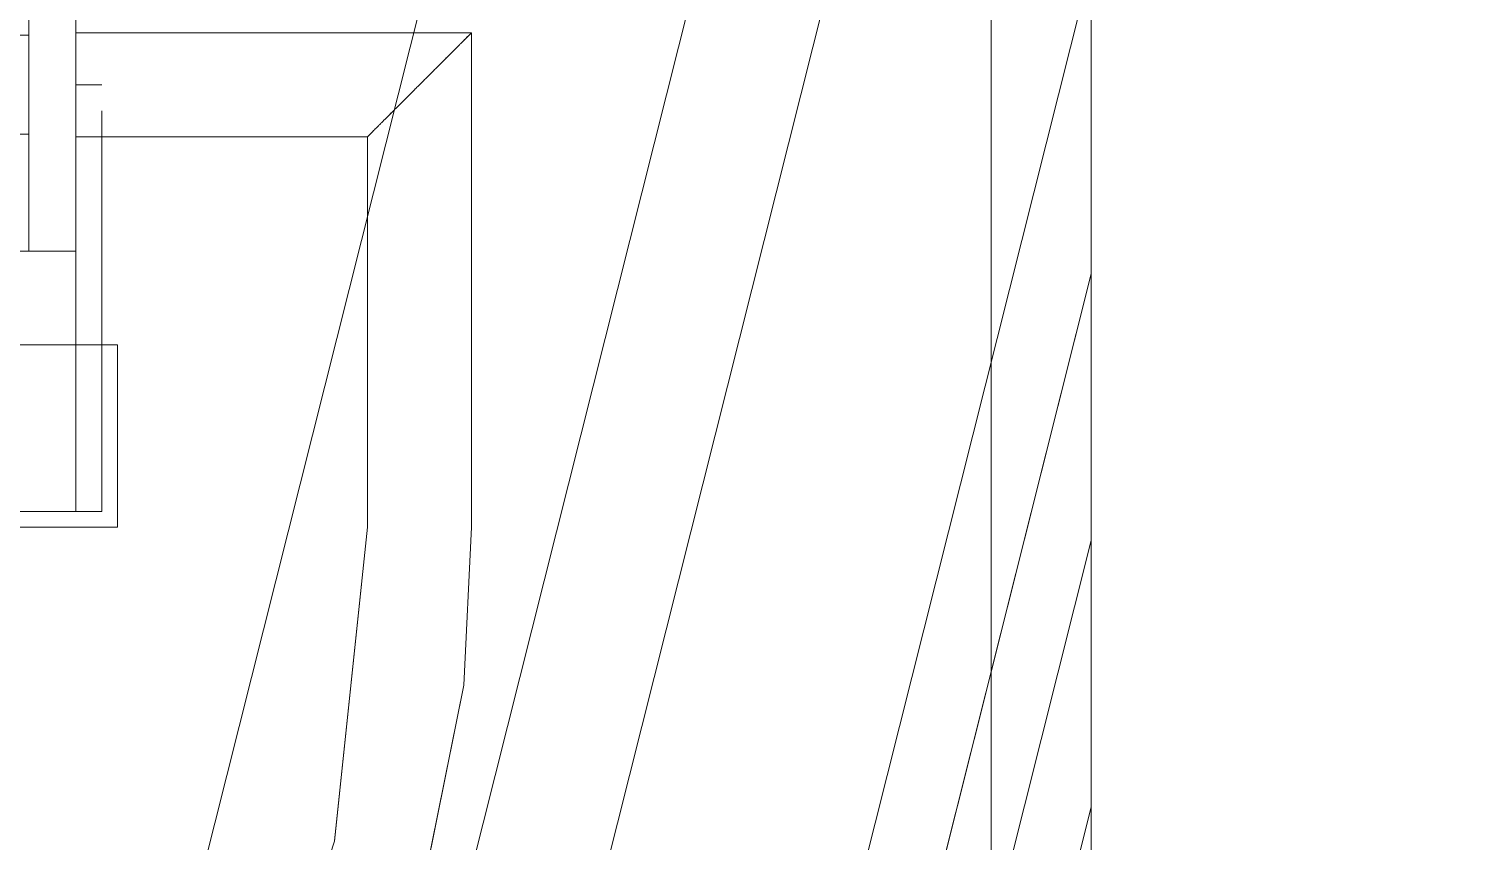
# Model space of a CAD drawing. Header units: millimetres. Extents: x -57519 to 497916, y -349472 to 446842.
# Drawn here: x 336598.7 to 336877, y 28564.1 to 28720.2 of the extents above; entities that cross this region are included whole.
import ezdxf

# ---------------------------------------------------------------- set-up
doc = ezdxf.new("R2010")
doc.units = ezdxf.units.MM
for name, color, linetype, lineweight in [('A-DETL-GENF', 92, 'Continuous', 5), ('A-FLOR', 192, 'Continuous', 5), ('A-GLAZ-CURT', 52, 'Continuous', 20), ('A-GLAZ-CWMG', 51, 'Continuous', 20), ('A-WALL', 113, 'Continuous', 20), ('Q-CASE', 31, 'Continuous', 5)]:
    doc.layers.add(name, color=color, linetype=linetype, lineweight=lineweight)

# ---------------------------------------------------------------- blocks, each defined once
blk = doc.blocks.new('System Panel - _DLN__12_12mm laminated clear glass-11282539-SITE COVERAGE')
at = {"layer": 'A-GLAZ-CURT', "lineweight": 5}
for p, q in [((139.21, 12.5), (418.07, 12.5)), ((418.07, 12.5), (139.21, 12.5)), ((418.07, 12.5), (418.07, -12.5)), ((418.07, 12.5), (418.07, 0)), ((418.07, 0), (418.07, -12.5)), ((39.81, -12.5), (418.07, -12.5)), ((418.07, -12.5), (39.81, -12.5))]:
    blk.add_line(p, q, dxfattribs=at)
blk = doc.blocks.new('Rectangular Mullion - DLN_75 x 150mm _WD_-STUR_ OPENING-6629325-SITE COVERAGE')
at = {"layer": 'A-GLAZ-CWMG', "lineweight": 5}
for p, q in [((87874.22, 28273.1), (88021.2, 28857.49)), ((88021.2, 28857.49), (87874.22, 28273.1))]:
    blk.add_line(p, q, dxfattribs=at)
blk = doc.blocks.new('Rectangular Mullion - DLN_FRAME-11282513-SITE COVERAGE')
at = {"layer": 'A-GLAZ-CWMG', "lineweight": 5}
for p, q in [((87862.17, 28327.68), (87995.42, 28857.49)), ((87932.97, 28309.88), (88039.29, 28732.62)), ((87932.97, 28309.88), (88039.29, 28732.62)), ((87932.97, 28309.88), (88039.29, 28732.62)), ((87932.97, 28309.88), (88039.29, 28732.62)), ((87959.15, 28303.29), (88039.29, 28621.93)), ((87959.15, 28303.29), (88039.29, 28621.93)), ((87959.15, 28303.29), (88039.29, 28621.93)), ((87959.15, 28303.29), (88039.29, 28621.93))]:
    blk.add_line(p, q, dxfattribs=at)
blk = doc.blocks.new('DLN_Cat Ladder - 750x750x4500 _WDD_-9656512-SITE COVERAGE')
at = {"layer": 'Q-CASE'}
for p, q in [((269.7, -711.94), (269.7, -699)), ((278.7, -699), (278.7, -711.94)), ((269.7, -707.5), (-180.3, -707.5)), ((269.7, -707.82), (269.7, -707.5)), ((269.7, -707.5), (269.7, -707.82)), ((269.7, -707.82), (269.7, -707.5)), ((269.7, -707.5), (269.7, -707.82)), ((269.7, -707.82), (269.7, -707.5)), ((269.7, -707.5), (269.7, -707.82)), ((269.7, -708.77), (269.7, -707.5)), ((269.7, -707.5), (269.7, -714.54)), ((269.7, -708.77), (269.7, -707.5)), ((269.7, -707.5), (269.7, -707.82)), ((269.7, -723.72), (269.7, -707.5)), ((269.7, -707.5), (269.7, -708.77)), ((269.7, -707.82), (269.7, -707.5)), ((269.7, -707.5), (269.7, -707.82)), ((269.7, -707.82), (269.7, -707.5)), ((269.7, -707.5), (269.7, -707.82)), ((269.7, -707.82), (269.7, -707.5)), ((269.7, -707.5), (269.7, -707.82)), ((269.7, -707.82), (269.7, -707.5)), ((269.7, -707.5), (269.7, -707.82)), ((269.7, -710.28), (269.7, -707.5)), ((269.7, -707.5), (269.7, -707.82)), ((269.7, -708.77), (269.7, -707.82)), ((269.7, -707.82), (269.7, -710.28)), ((269.7, -708.77), (269.7, -707.82)), ((269.7, -707.82), (269.7, -710.28)), ((269.7, -708.77), (269.7, -707.82)), ((269.7, -707.82), (269.7, -710.28)), ((269.7, -707.82), (269.7, -710.28)), ((269.7, -708.77), (269.7, -707.82)), ((269.7, -707.82), (269.7, -714.54)), ((269.7, -708.77), (269.7, -707.82)), ((269.7, -707.82), (269.7, -708.77)), ((269.7, -708.77), (269.7, -707.82)), ((269.7, -707.82), (269.7, -708.77)), ((269.7, -710.28), (269.7, -707.82)), ((269.7, -707.82), (269.7, -721.75)), ((269.7, -707.82), (269.7, -708.77)), ((269.7, -710.28), (269.7, -708.77)), ((269.7, -710.28), (269.7, -708.77)), ((269.7, -710.28), (269.7, -708.77)), ((269.7, -726.5), (269.7, -708.77)), ((269.7, -726.5), (269.7, -708.77)), ((269.7, -708.77), (269.7, -710.28)), ((269.7, -710.28), (269.7, -708.77)), ((269.7, -710.28), (269.7, -708.77)), ((269.7, -708.77), (269.7, -710.28)), ((269.7, -710.28), (269.7, -708.77)), ((269.7, -708.77), (269.7, -710.28)), ((269.7, -708.77), (269.7, -712.25)), ((354.7, -707), (278.7, -707)), ((278.7, -708.34), (278.7, -707)), ((278.7, -707), (278.7, -707.34)), ((354.7, -707), (278.7, -707)), ((278.7, -709.93), (278.7, -707)), ((278.7, -707), (278.7, -707.34)), ((354.7, -707), (278.7, -707)), ((278.7, -709.93), (278.7, -707)), ((278.7, -707), (278.7, -707.34)), ((354.7, -707), (278.7, -707)), ((278.7, -709.93), (278.7, -707)), ((278.7, -707), (278.7, -709.93)), ((354.7, -707), (278.7, -707)), ((278.7, -709.93), (278.7, -707)), ((278.7, -707), (278.7, -709.93)), ((354.7, -707), (278.7, -707)), ((278.7, -709.93), (278.7, -707)), ((278.7, -707), (278.7, -709.93)), ((354.7, -707), (278.7, -707)), ((278.7, -709.93), (278.7, -707)), ((278.7, -707), (278.7, -709.93)), ((354.7, -707), (278.7, -707)), ((278.7, -709.93), (278.7, -707)), ((278.7, -707), (278.7, -709.93)), ((354.7, -707), (278.7, -707)), ((278.7, -709.93), (278.7, -707)), ((278.7, -707), (278.7, -709.93)), ((354.7, -707), (278.7, -707)), ((278.7, -727), (278.7, -707)), ((278.7, -707), (278.7, -709.93)), ((278.7, -707.34), (278.7, -708.34)), ((278.7, -707.34), (278.7, -709.93)), ((278.7, -707.34), (278.7, -709.93)), ((278.7, -709.93), (278.7, -708.34)), ((278.7, -708.34), (278.7, -709.93)), ((354.7, -802), (354.7, -707)), ((354.7, -802), (354.7, -707)), ((354.7, -802), (354.7, -707)), ((354.7, -802), (354.7, -707)), ((354.7, -802), (354.7, -707)), ((354.7, -802), (354.7, -707)), ((354.7, -802), (354.7, -707)), ((354.7, -802), (354.7, -707)), ((354.7, -802), (354.7, -707)), ((354.7, -802), (354.7, -707)), ((269.7, -721.75), (269.7, -710.28)), ((269.7, -710.28), (269.7, -725.23)), ((269.7, -714.54), (269.7, -710.28)), ((269.7, -710.28), (269.7, -723.72)), ((269.7, -714.54), (269.7, -710.28)), ((269.7, -710.28), (269.7, -717)), ((269.7, -710.28), (269.7, -712.25)), ((269.7, -710.28), (269.7, -719.46)), ((269.7, -712.25), (269.7, -710.28)), ((269.7, -712.25), (269.7, -710.28)), ((269.7, -710.28), (269.7, -712.25)), ((269.7, -712.25), (269.7, -710.28)), ((269.7, -710.28), (269.7, -712.25)), ((269.7, -714.54), (269.7, -710.28)), ((269.7, -712.25), (269.7, -710.28)), ((269.7, -724), (269.7, -711.94)), ((269.7, -712.25), (269.7, -714.54)), ((269.7, -714.54), (269.7, -712.25)), ((269.7, -719.46), (269.7, -712.25)), ((269.7, -712.25), (269.7, -714.54)), ((269.7, -714.54), (269.7, -712.25)), ((269.7, -712.25), (269.7, -719.46)), ((269.7, -714.54), (269.7, -712.25)), ((269.7, -712.25), (269.7, -717)), ((278.7, -712), (278.7, -709.93)), ((278.7, -709.93), (278.7, -722)), ((278.7, -714.41), (278.7, -709.93)), ((278.7, -709.93), (278.7, -722)), ((278.7, -712), (278.7, -709.93)), ((278.7, -709.93), (278.7, -719.59)), ((278.7, -712), (278.7, -709.93)), ((278.7, -709.93), (278.7, -719.59)), ((278.7, -712), (278.7, -709.93)), ((278.7, -709.93), (278.7, -712)), ((278.7, -722), (278.7, -709.93)), ((278.7, -709.93), (278.7, -719.59)), ((278.7, -722), (278.7, -709.93)), ((278.7, -709.93), (278.7, -712)), ((278.7, -722), (278.7, -709.93)), ((278.7, -709.93), (278.7, -714.41)), ((278.7, -712), (278.7, -709.93)), ((278.7, -709.93), (278.7, -714.41)), ((278.7, -709.93), (278.7, -712)), ((278.7, -711.94), (278.7, -724)), ((278.7, -717), (278.7, -712)), ((278.7, -714.41), (278.7, -712)), ((278.7, -719.59), (278.7, -712)), ((278.7, -717), (278.7, -712)), ((278.7, -712), (278.7, -714.41)), ((278.7, -712), (278.7, -717)), ((278.7, -714.41), (278.7, -712)), ((278.7, -712), (278.7, -717)), ((269.7, -717), (269.7, -714.54)), ((269.7, -717), (269.7, -714.54)), ((269.7, -714.54), (269.7, -719.46)), ((269.7, -714.54), (269.7, -717)), ((269.7, -717), (269.7, -714.54)), ((269.7, -714.54), (269.7, -717)), ((269.7, -714.54), (269.7, -717)), ((269.7, -717), (269.7, -714.54)), ((269.7, -717), (269.7, -714.54)), ((269.7, -717), (269.7, -714.54)), ((278.7, -722), (278.7, -714.41)), ((278.7, -719.59), (278.7, -714.41)), ((278.7, -714.41), (278.7, -717)), ((278.7, -714.41), (278.7, -717)), ((278.7, -717), (278.7, -714.41)), ((278.7, -714.41), (278.7, -719.59)), ((269.7, -719.46), (269.7, -717)), ((269.7, -719.46), (269.7, -717)), ((269.7, -717), (269.7, -721.75)), ((269.7, -717), (269.7, -719.46)), ((269.7, -719.46), (269.7, -717)), ((269.7, -717), (269.7, -719.46)), ((269.7, -717), (269.7, -719.46)), ((269.7, -719.46), (269.7, -717)), ((269.7, -726.18), (269.7, -717)), ((269.7, -719.46), (269.7, -717)), ((269.7, -717), (269.7, -719.46)), ((283.7, -717), (278.7, -717)), ((278.7, -717), (283.7, -717)), ((283.7, -717), (278.7, -717)), ((278.7, -717), (283.7, -717)), ((278.7, -722), (278.7, -717)), ((278.7, -722), (278.7, -717)), ((278.7, -717), (278.7, -719.59)), ((278.7, -717), (278.7, -719.59)), ((278.7, -717), (278.7, -722)), ((278.7, -719.59), (278.7, -717)), ((278.7, -717), (278.7, -719.59)), ((269.7, -721.75), (269.7, -719.46)), ((269.7, -721.75), (269.7, -719.46)), ((269.7, -719.46), (269.7, -721.75)), ((269.7, -719.46), (269.7, -721.75)), ((269.7, -719.46), (269.7, -721.75)), ((269.7, -721.75), (269.7, -719.46)), ((269.7, -719.46), (269.7, -721.75)), ((269.7, -725.23), (269.7, -719.46)), ((269.7, -719.46), (269.7, -721.75)), ((269.7, -721.75), (269.7, -719.46)), ((269.7, -719.46), (269.7, -721.75)), ((269.7, -721.75), (269.7, -719.46)), ((269.7, -719.46), (269.7, -721.75)), ((278.7, -722), (278.7, -719.59)), ((278.7, -719.59), (278.7, -722)), ((278.7, -722), (278.7, -719.59)), ((278.7, -719.59), (278.7, -722)), ((278.7, -719.59), (278.7, -722)), ((278.7, -719.59), (278.7, -722)), ((278.7, -719.59), (278.7, -722)), ((278.7, -722), (278.7, -719.59)), ((278.7, -719.59), (278.7, -722)), ((278.7, -719.59), (278.7, -722)), ((269.7, -726.18), (269.7, -721.75)), ((269.7, -723.72), (269.7, -721.75)), ((269.7, -723.72), (269.7, -721.75)), ((269.7, -721.75), (269.7, -723.72)), ((269.7, -721.75), (269.7, -723.72)), ((269.7, -721.75), (269.7, -723.72)), ((269.7, -721.75), (269.7, -726.5)), ((269.7, -723.72), (269.7, -721.75)), ((269.7, -721.75), (269.7, -725.23)), ((269.7, -721.75), (269.7, -723.72)), ((269.7, -723.72), (269.7, -721.75)), ((269.7, -721.75), (269.7, -723.72)), ((269.7, -721.75), (269.7, -726.5)), ((269.7, -723.72), (269.7, -721.75)), ((269.7, -721.75), (269.7, -723.72)), ((278.7, -767), (278.7, -722)), ((278.7, -767), (278.7, -722)), ((278.7, -767), (278.7, -722)), ((278.7, -767), (278.7, -722)), ((278.7, -727), (278.7, -722)), ((278.7, -722), (278.7, -724.07)), ((278.7, -726.66), (278.7, -722)), ((278.7, -722), (278.7, -726.66)), ((278.7, -726.66), (278.7, -722)), ((278.7, -722), (278.7, -727)), ((278.7, -727), (278.7, -722)), ((278.7, -722), (278.7, -727)), ((278.7, -727), (278.7, -722)), ((278.7, -722), (278.7, -727)), ((278.7, -727), (278.7, -722)), ((278.7, -722), (278.7, -727)), ((278.7, -727), (278.7, -722)), ((278.7, -722), (278.7, -727)), ((278.7, -727), (278.7, -722)), ((278.7, -722), (278.7, -727)), ((278.7, -727), (278.7, -722)), ((278.7, -722), (278.7, -727)), ((278.7, -722), (278.7, -727)), ((283.7, -767), (283.7, -722)), ((283.7, -722), (283.7, -767)), ((283.7, -767), (283.7, -722)), ((283.7, -722), (283.7, -767)), ((269.7, -726.5), (269.7, -723.72)), ((269.7, -723.72), (269.7, -726.18)), ((269.7, -725.23), (269.7, -723.72)), ((269.7, -723.72), (269.7, -725.23)), ((269.7, -723.72), (269.7, -725.23)), ((269.7, -723.72), (269.7, -725.23)), ((269.7, -726.18), (269.7, -723.72)), ((269.7, -725.23), (269.7, -723.72)), ((269.7, -723.72), (269.7, -725.23)), ((269.7, -726.18), (269.7, -723.72)), ((269.7, -723.72), (269.7, -725.23)), ((269.7, -726.18), (269.7, -723.72)), ((269.7, -723.72), (269.7, -725.23)), ((269.7, -742.29), (269.7, -724)), ((269.7, -725.23), (269.7, -726.5)), ((269.7, -726.18), (269.7, -725.23)), ((269.7, -725.23), (269.7, -726.5)), ((269.7, -725.23), (269.7, -726.18)), ((269.7, -725.23), (269.7, -726.18)), ((269.7, -726.18), (269.7, -725.23)), ((269.7, -725.23), (269.7, -726.18)), ((269.7, -726.18), (269.7, -725.23)), ((269.7, -725.23), (269.7, -726.18)), ((269.7, -725.23), (269.7, -726.18)), ((269.7, -725.23), (269.7, -726.18)), ((269.7, -749), (269.7, -725.23)), ((269.7, -725.23), (269.7, -749)), ((269.7, -749), (269.7, -725.23)), ((269.7, -725.33), (269.7, -742.29)), ((269.7, -742.29), (269.7, -725.33)), ((269.7, -726.5), (269.7, -726.18)), ((269.7, -726.18), (269.7, -726.5)), ((269.7, -726.5), (269.7, -726.18)), ((269.7, -726.18), (269.7, -726.5)), ((269.7, -726.18), (269.7, -726.5)), ((269.7, -726.5), (269.7, -726.18)), ((269.7, -726.5), (269.7, -726.18)), ((269.7, -726.18), (269.7, -726.5)), ((269.7, -726.5), (269.7, -726.18)), ((269.7, -726.18), (269.7, -726.5)), ((269.7, -726.5), (269.7, -726.18)), ((269.7, -726.18), (269.7, -726.5)), ((269.7, -726.5), (269.7, -726.18)), ((269.7, -726.5), (269.7, -726.18)), ((269.7, -726.18), (269.7, -726.5)), ((278.7, -724), (278.7, -734.36)), ((278.7, -742.29), (278.7, -724)), ((278.7, -724.07), (278.7, -725.66)), ((278.7, -725.66), (278.7, -726.66)), ((-180.3, -726.5), (269.7, -726.5)), ((278.7, -726.66), (278.7, -727)), ((278.7, -727), (278.7, -726.66)), ((278.7, -726.66), (278.7, -727)), ((278.7, -727), (278.7, -726.66)), ((278.7, -727), (334.7, -727)), ((278.7, -727), (334.7, -727)), ((278.7, -727), (334.7, -727)), ((278.7, -727), (334.7, -727)), ((278.7, -727), (334.7, -727)), ((278.7, -727), (334.7, -727)), ((278.7, -727), (334.7, -727)), ((278.7, -727), (334.7, -727)), ((278.7, -727), (334.7, -727)), ((278.7, -727), (334.7, -727)), ((334.7, -727), (334.7, -802)), ((334.7, -727), (334.7, -802)), ((334.7, -727), (334.7, -802)), ((334.7, -727), (334.7, -802)), ((334.7, -727), (334.7, -802)), ((334.7, -727), (334.7, -802)), ((334.7, -727), (334.7, -802)), ((334.7, -727), (334.7, -802)), ((334.7, -727), (334.7, -802)), ((334.7, -727), (334.7, -802)), ((278.7, -734.36), (278.7, -742.29)), ((269.7, -742.3), (269.7, -747.3)), ((269.7, -747.3), (269.7, -742.3)), ((269.7, -747.3), (269.7, -742.3)), ((278.7, -742.3), (278.7, -747.3)), ((278.7, -749), (278.7, -742.3)), ((269.7, -747.3), (269.7, -749)), ((269.7, -749), (269.7, -747.3)), ((269.7, -749), (269.7, -747.3)), ((278.7, -747.3), (278.7, -749)), ((260.7, -749), (269.7, -749)), ((269.7, -749), (260.7, -749)), ((260.7, -749), (269.7, -749)), ((269.7, -749), (278.7, -749)), ((286.7, -767), (-197.3, -767)), ((-194.3, -767), (283.7, -767)), ((-188.77, -767), (278.7, -767)), ((278.7, -767), (-188.77, -767)), ((278.7, -799), (278.7, -767)), ((278.7, -799), (278.7, -767)), ((278.7, -799), (278.7, -767)), ((278.7, -799), (278.7, -767)), ((283.7, -799), (283.7, -767)), ((283.7, -767), (283.7, -799)), ((283.7, -799), (283.7, -767)), ((283.7, -767), (283.7, -799)), ((283.7, -799), (283.7, -767)), ((283.7, -767), (283.7, -799)), ((286.7, -767), (286.7, -802)), ((286.7, -802), (286.7, -767)), ((283.7, -799), (-194.3, -799)), ((251.7, -799), (278.7, -799)), ((283.7, -799), (278.7, -799)), ((278.7, -799), (283.7, -799)), ((283.7, -799), (278.7, -799)), ((278.7, -799), (283.7, -799)), ((-197.3, -802), (286.7, -802)), ((286.7, -802), (251.7, -802)), ((334.7, -802), (328.35, -862.29)), ((334.7, -802), (328.35, -862.29)), ((334.7, -802), (328.35, -862.29)), ((334.7, -802), (328.35, -862.29)), ((334.7, -802), (328.35, -862.29)), ((334.7, -802), (328.35, -862.29)), ((334.7, -802), (328.35, -862.29)), ((334.7, -802), (328.35, -862.29)), ((334.7, -802), (328.35, -862.29)), ((343.87, -878.55), (349.73, -849.57)), ((343.87, -878.55), (349.73, -849.57)), ((343.87, -878.55), (349.73, -849.57)), ((343.87, -878.55), (349.73, -849.57)), ((343.87, -878.55), (349.73, -849.57)), ((343.87, -878.55), (349.73, -849.57)), ((343.87, -878.55), (349.73, -849.57)), ((343.87, -878.55), (349.73, -849.57)), ((343.87, -878.55), (349.73, -849.57))]:
    blk.add_line(p, q, dxfattribs=at)
at = {"layer": 'Q-CASE', "flags": 128}
for points in [[(-265.3, -802), (-258.94, -864.47), (-240.12, -924.37), (-209.62, -979.26), (-168.68, -1026.87), (-118.99, -1065.26), (-62.59, -1092.84), (-1.78, -1108.5), (60.94, -1111.57), (122.99, -1101.95), (181.82, -1080.02), (235.04, -1046.69), (280.44, -1003.31), (316.17, -951.68), (340.76, -893.91), (353.21, -832.36), (354.7, -802)], [(334.7, -802), (328.34, -862.39), (309.55, -920.13), (279.14, -972.7), (238.45, -1017.78), (189.27, -1053.39), (133.75, -1077.99), (74.33, -1090.48), (13.6, -1090.33), (-45.76, -1077.53), (-101.15, -1052.65), (-150.15, -1016.78), (-190.61, -971.5), (-220.75, -918.78), (-239.25, -860.94), (-245.3, -802)], [(349.73, -849.57), (353.21, -832.36), (354.7, -802)], [(349.73, -849.57), (353.21, -832.36), (354.7, -802)], [(349.73, -849.57), (353.21, -832.36), (354.7, -802)], [(349.73, -849.57), (353.21, -832.36), (354.7, -802)], [(349.73, -849.57), (353.21, -832.36), (354.7, -802)], [(349.73, -849.57), (353.21, -832.36), (354.7, -802)], [(349.73, -849.57), (353.21, -832.36), (354.7, -802)], [(349.73, -849.57), (353.21, -832.36), (354.7, -802)], [(349.73, -849.57), (353.21, -832.36), (354.7, -802)]]:
    blk.add_lwpolyline(points, dxfattribs=at)
at = {"layer": 'Q-CASE'}
for points, knots in [([(334.7, -727), (334.7, -727), (334.87, -726.83), (335.44, -726.27), (336.01, -725.69), (336.62, -725.08), (337.18, -724.52), (337.77, -723.93), (338.6, -723.11), (339.51, -722.2), (340.27, -721.43), (340.87, -720.83), (341.49, -720.22), (342.11, -719.59), (342.74, -718.95), (343.39, -718.31), (344.05, -717.65), (344.7, -717), (345.35, -716.35), (346.01, -715.69), (346.66, -715.05), (347.29, -714.41), (347.91, -713.78), (348.53, -713.17), (349.13, -712.57), (349.7, -712), (350.26, -711.44), (350.97, -710.73), (351.63, -710.07), (352.22, -709.48), (352.78, -708.92), (353.39, -708.31), (353.96, -707.73), (354.53, -707.17), (354.7, -707), (354.7, -707)], [0, 0, 0, 0, 0.083333, 0.125, 0.166667, 0.208333, 0.229167, 0.25, 0.291667, 0.333333, 0.354167, 0.375, 0.395833, 0.416667, 0.4375, 0.458333, 0.479167, 0.5, 0.520833, 0.541667, 0.5625, 0.583333, 0.604167, 0.625, 0.645833, 0.666667, 0.6875, 0.708333, 0.75, 0.770833, 0.791667, 0.833333, 0.875, 0.916667, 1, 1, 1, 1]), ([(351.77, -709.93), (351.92, -709.77), (352.22, -709.48), (352.78, -708.92), (353.15, -708.56), (353.36, -708.34)], [0.75, 0.75, 0.75, 0.75, 0.77083333, 0.79166667, 0.83333333, 0.83333333, 0.83333333, 0.83333333]), ([(353.36, -708.34), (353.14, -708.56), (352.78, -708.92), (352.22, -709.48), (351.92, -709.77), (351.77, -709.93)], [0.16666667, 0.16666667, 0.16666667, 0.16666667, 0.20833333, 0.22916667, 0.25, 0.25, 0.25, 0.25]), ([(351.77, -709.93), (351.92, -709.77), (352.22, -709.48), (352.78, -708.92), (353.15, -708.56), (353.36, -708.34)], [0.75, 0.75, 0.75, 0.75, 0.77083333, 0.79166667, 0.83333333, 0.83333333, 0.83333333, 0.83333333]), ([(353.36, -708.34), (353.14, -708.56), (352.78, -708.92), (352.22, -709.48), (351.92, -709.77), (351.77, -709.93)], [0.16666667, 0.16666667, 0.16666667, 0.16666667, 0.20833333, 0.22916667, 0.25, 0.25, 0.25, 0.25]), ([(351.77, -709.93), (351.92, -709.77), (352.22, -709.48), (352.78, -708.92), (353.15, -708.56), (353.36, -708.34)], [0.75, 0.75, 0.75, 0.75, 0.77083333, 0.79166667, 0.83333333, 0.83333333, 0.83333333, 0.83333333]), ([(353.36, -708.34), (353.14, -708.56), (352.78, -708.92), (352.22, -709.48), (351.92, -709.77), (351.77, -709.93)], [0.16666667, 0.16666667, 0.16666667, 0.16666667, 0.20833333, 0.22916667, 0.25, 0.25, 0.25, 0.25]), ([(351.77, -709.93), (351.92, -709.77), (352.22, -709.48), (352.78, -708.92), (353.15, -708.56), (353.36, -708.34)], [0.75, 0.75, 0.75, 0.75, 0.77083333, 0.79166667, 0.83333333, 0.83333333, 0.83333333, 0.83333333]), ([(353.36, -708.34), (353.14, -708.56), (352.78, -708.92), (352.22, -709.48), (351.92, -709.77), (351.77, -709.93)], [0.16666667, 0.16666667, 0.16666667, 0.16666667, 0.20833333, 0.22916667, 0.25, 0.25, 0.25, 0.25]), ([(351.77, -709.93), (351.92, -709.77), (352.22, -709.48), (352.78, -708.92), (353.15, -708.56), (353.36, -708.34)], [0.75, 0.75, 0.75, 0.75, 0.77083333, 0.79166667, 0.83333333, 0.83333333, 0.83333333, 0.83333333]), ([(353.36, -708.34), (353.14, -708.56), (352.78, -708.92), (352.22, -709.48), (351.92, -709.77), (351.77, -709.93)], [0.16666667, 0.16666667, 0.16666667, 0.16666667, 0.20833333, 0.22916667, 0.25, 0.25, 0.25, 0.25]), ([(351.77, -709.93), (351.92, -709.77), (352.22, -709.48), (352.78, -708.92), (353.15, -708.56), (353.36, -708.34)], [0.75, 0.75, 0.75, 0.75, 0.77083333, 0.79166667, 0.83333333, 0.83333333, 0.83333333, 0.83333333]), ([(353.36, -708.34), (353.14, -708.56), (352.78, -708.92), (352.22, -709.48), (351.92, -709.77), (351.77, -709.93)], [0.16666667, 0.16666667, 0.16666667, 0.16666667, 0.20833333, 0.22916667, 0.25, 0.25, 0.25, 0.25]), ([(351.77, -709.93), (351.92, -709.77), (352.22, -709.48), (352.78, -708.92), (353.15, -708.56), (353.36, -708.34)], [0.75, 0.75, 0.75, 0.75, 0.77083333, 0.79166667, 0.83333333, 0.83333333, 0.83333333, 0.83333333]), ([(353.36, -708.34), (353.14, -708.56), (352.78, -708.92), (352.22, -709.48), (351.92, -709.77), (351.77, -709.93)], [0.16666667, 0.16666667, 0.16666667, 0.16666667, 0.20833333, 0.22916667, 0.25, 0.25, 0.25, 0.25]), ([(351.77, -709.93), (351.92, -709.77), (352.22, -709.48), (352.78, -708.92), (353.15, -708.56), (353.36, -708.34)], [0.75, 0.75, 0.75, 0.75, 0.77083333, 0.79166667, 0.83333333, 0.83333333, 0.83333333, 0.83333333]), ([(353.36, -708.34), (353.14, -708.56), (352.78, -708.92), (352.22, -709.48), (351.92, -709.77), (351.77, -709.93)], [0.16666667, 0.16666667, 0.16666667, 0.16666667, 0.20833333, 0.22916667, 0.25, 0.25, 0.25, 0.25]), ([(351.77, -709.93), (351.92, -709.77), (352.22, -709.48), (352.78, -708.92), (353.15, -708.56), (353.36, -708.34)], [0.75, 0.75, 0.75, 0.75, 0.77083333, 0.79166667, 0.83333333, 0.83333333, 0.83333333, 0.83333333]), ([(353.36, -708.34), (353.14, -708.56), (352.78, -708.92), (352.22, -709.48), (351.92, -709.77), (351.77, -709.93)], [0.16666667, 0.16666667, 0.16666667, 0.16666667, 0.20833333, 0.22916667, 0.25, 0.25, 0.25, 0.25]), ([(353.36, -708.34), (353.14, -708.56), (352.78, -708.92), (352.22, -709.48), (351.92, -709.77), (351.77, -709.93)], [0.16666667, 0.16666667, 0.16666667, 0.16666667, 0.20833333, 0.22916667, 0.25, 0.25, 0.25, 0.25]), ([(353.36, -708.34), (353.58, -708.12), (353.96, -707.73), (354.53, -707.17), (354.7, -707), (354.7, -707)], [0.8333333, 0.8333333, 0.8333333, 0.8333333, 0.875, 0.9166667, 1, 1, 1, 1]), ([(354.7, -707), (354.7, -707), (354.53, -707.17), (353.96, -707.73), (353.58, -708.12), (353.36, -708.34)], [0, 0, 0, 0, 0.0833333, 0.125, 0.1666667, 0.1666667, 0.1666667, 0.1666667]), ([(353.36, -708.34), (353.58, -708.12), (353.96, -707.73), (354.53, -707.17), (354.7, -707), (354.7, -707)], [0.8333333, 0.8333333, 0.8333333, 0.8333333, 0.875, 0.9166667, 1, 1, 1, 1]), ([(354.7, -707), (354.7, -707), (354.53, -707.17), (353.96, -707.73), (353.58, -708.12), (353.36, -708.34)], [0, 0, 0, 0, 0.0833333, 0.125, 0.1666667, 0.1666667, 0.1666667, 0.1666667]), ([(353.36, -708.34), (353.58, -708.12), (353.96, -707.73), (354.53, -707.17), (354.7, -707), (354.7, -707)], [0.8333333, 0.8333333, 0.8333333, 0.8333333, 0.875, 0.9166667, 1, 1, 1, 1]), ([(354.7, -707), (354.7, -707), (354.53, -707.17), (353.96, -707.73), (353.58, -708.12), (353.36, -708.34)], [0, 0, 0, 0, 0.0833333, 0.125, 0.1666667, 0.1666667, 0.1666667, 0.1666667]), ([(353.36, -708.34), (353.58, -708.12), (353.96, -707.73), (354.53, -707.17), (354.7, -707), (354.7, -707)], [0.8333333, 0.8333333, 0.8333333, 0.8333333, 0.875, 0.9166667, 1, 1, 1, 1]), ([(354.7, -707), (354.7, -707), (354.53, -707.17), (353.96, -707.73), (353.58, -708.12), (353.36, -708.34)], [0, 0, 0, 0, 0.0833333, 0.125, 0.1666667, 0.1666667, 0.1666667, 0.1666667]), ([(353.36, -708.34), (353.58, -708.12), (353.96, -707.73), (354.53, -707.17), (354.7, -707), (354.7, -707)], [0.8333333, 0.8333333, 0.8333333, 0.8333333, 0.875, 0.9166667, 1, 1, 1, 1]), ([(354.7, -707), (354.7, -707), (354.53, -707.17), (353.96, -707.73), (353.58, -708.12), (353.36, -708.34)], [0, 0, 0, 0, 0.0833333, 0.125, 0.1666667, 0.1666667, 0.1666667, 0.1666667]), ([(353.36, -708.34), (353.58, -708.12), (353.96, -707.73), (354.53, -707.17), (354.7, -707), (354.7, -707)], [0.8333333, 0.8333333, 0.8333333, 0.8333333, 0.875, 0.9166667, 1, 1, 1, 1]), ([(354.7, -707), (354.7, -707), (354.53, -707.17), (353.96, -707.73), (353.58, -708.12), (353.36, -708.34)], [0, 0, 0, 0, 0.0833333, 0.125, 0.1666667, 0.1666667, 0.1666667, 0.1666667]), ([(353.36, -708.34), (353.58, -708.12), (353.96, -707.73), (354.53, -707.17), (354.7, -707), (354.7, -707)], [0.8333333, 0.8333333, 0.8333333, 0.8333333, 0.875, 0.9166667, 1, 1, 1, 1]), ([(354.7, -707), (354.7, -707), (354.53, -707.17), (353.96, -707.73), (353.58, -708.12), (353.36, -708.34)], [0, 0, 0, 0, 0.0833333, 0.125, 0.1666667, 0.1666667, 0.1666667, 0.1666667]), ([(353.36, -708.34), (353.58, -708.12), (353.96, -707.73), (354.53, -707.17), (354.7, -707), (354.7, -707)], [0.8333333, 0.8333333, 0.8333333, 0.8333333, 0.875, 0.9166667, 1, 1, 1, 1]), ([(354.7, -707), (354.7, -707), (354.53, -707.17), (353.96, -707.73), (353.58, -708.12), (353.36, -708.34)], [0, 0, 0, 0, 0.0833333, 0.125, 0.1666667, 0.1666667, 0.1666667, 0.1666667]), ([(354.7, -707), (354.7, -707), (354.53, -707.17), (353.96, -707.73), (353.58, -708.12), (353.36, -708.34)], [0, 0, 0, 0, 0.0833333, 0.125, 0.1666667, 0.1666667, 0.1666667, 0.1666667]), ([(351.77, -709.93), (351.46, -710.24), (350.8, -710.89), (349.89, -711.8), (349.13, -712.57), (348.53, -713.17), (347.91, -713.78), (347.29, -714.41), (346.66, -715.05), (346.01, -715.69), (345.35, -716.35), (344.7, -717), (344.05, -717.65), (343.39, -718.31), (342.74, -718.95), (342.11, -719.59), (341.49, -720.22), (340.87, -720.83), (340.27, -721.43), (339.89, -721.81), (339.7, -722)], [0.25, 0.25, 0.25, 0.25, 0.2916667, 0.3333333, 0.3541667, 0.375, 0.3958333, 0.4166667, 0.4375, 0.4583333, 0.4791667, 0.5, 0.5208333, 0.5416667, 0.5625, 0.5833333, 0.6041667, 0.625, 0.6458333, 0.6666667, 0.6666667, 0.6666667, 0.6666667]), ([(339.7, -722), (339.89, -721.81), (340.27, -721.43), (340.87, -720.83), (341.49, -720.22), (342.11, -719.59), (342.74, -718.95), (343.39, -718.31), (344.05, -717.65), (344.7, -717), (345.35, -716.35), (346.01, -715.69), (346.66, -715.05), (347.29, -714.41), (347.91, -713.78), (348.53, -713.17), (349.13, -712.57), (349.7, -712), (350.26, -711.44), (350.97, -710.73), (351.46, -710.24), (351.77, -709.93)], [0.3333333, 0.3333333, 0.3333333, 0.3333333, 0.3541667, 0.375, 0.3958333, 0.4166667, 0.4375, 0.4583333, 0.4791667, 0.5, 0.5208333, 0.5416667, 0.5625, 0.5833333, 0.6041667, 0.625, 0.6458333, 0.6666667, 0.6875, 0.7083333, 0.75, 0.75, 0.75, 0.75]), ([(344.7, -717), (344.92, -716.78), (345.35, -716.35), (346.01, -715.69), (346.66, -715.05), (347.29, -714.41), (347.91, -713.78), (348.53, -713.17), (349.13, -712.57), (349.7, -712), (350.26, -711.44), (350.97, -710.73), (351.46, -710.24), (351.77, -709.93)], [0.5, 0.5, 0.5, 0.5, 0.5208333, 0.5416667, 0.5625, 0.5833333, 0.6041667, 0.625, 0.6458333, 0.6666667, 0.6875, 0.7083333, 0.75, 0.75, 0.75, 0.75]), ([(347.29, -714.41), (347.5, -714.2), (347.91, -713.78), (348.53, -713.17), (349.13, -712.57), (349.7, -712), (350.26, -711.44), (350.97, -710.73), (351.46, -710.24), (351.77, -709.93)], [0.5833333, 0.5833333, 0.5833333, 0.5833333, 0.6041667, 0.625, 0.6458333, 0.6666667, 0.6875, 0.7083333, 0.75, 0.75, 0.75, 0.75]), ([(351.77, -709.93), (351.46, -710.24), (350.8, -710.89), (349.89, -711.8), (349.13, -712.57), (348.53, -713.17), (347.91, -713.78), (347.5, -714.2), (347.29, -714.41)], [0.25, 0.25, 0.25, 0.25, 0.2916667, 0.3333333, 0.3541667, 0.375, 0.3958333, 0.4166667, 0.4166667, 0.4166667, 0.4166667]), ([(347.29, -714.41), (347.5, -714.2), (347.91, -713.78), (348.53, -713.17), (349.13, -712.57), (349.7, -712), (350.26, -711.44), (350.97, -710.73), (351.46, -710.24), (351.77, -709.93)], [0.5833333, 0.5833333, 0.5833333, 0.5833333, 0.6041667, 0.625, 0.6458333, 0.6666667, 0.6875, 0.7083333, 0.75, 0.75, 0.75, 0.75]), ([(351.77, -709.93), (351.46, -710.24), (350.8, -710.89), (349.89, -711.8), (349.13, -712.57), (348.53, -713.17), (347.91, -713.78), (347.5, -714.2), (347.29, -714.41)], [0.25, 0.25, 0.25, 0.25, 0.2916667, 0.3333333, 0.3541667, 0.375, 0.3958333, 0.4166667, 0.4166667, 0.4166667, 0.4166667]), ([(351.77, -709.93), (351.46, -710.24), (350.8, -710.89), (349.89, -711.8), (349.13, -712.57), (348.53, -713.17), (347.91, -713.78), (347.5, -714.2), (347.29, -714.41)], [0.25, 0.25, 0.25, 0.25, 0.2916667, 0.3333333, 0.3541667, 0.375, 0.3958333, 0.4166667, 0.4166667, 0.4166667, 0.4166667]), ([(349.7, -712), (349.89, -711.81), (350.26, -711.44), (350.97, -710.73), (351.46, -710.24), (351.77, -709.93)], [0.66666667, 0.66666667, 0.66666667, 0.66666667, 0.6875, 0.70833333, 0.75, 0.75, 0.75, 0.75]), ([(349.7, -712), (349.89, -711.81), (350.26, -711.44), (350.97, -710.73), (351.46, -710.24), (351.77, -709.93)], [0.66666667, 0.66666667, 0.66666667, 0.66666667, 0.6875, 0.70833333, 0.75, 0.75, 0.75, 0.75]), ([(349.7, -712), (349.89, -711.81), (350.26, -711.44), (350.97, -710.73), (351.46, -710.24), (351.77, -709.93)], [0.66666667, 0.66666667, 0.66666667, 0.66666667, 0.6875, 0.70833333, 0.75, 0.75, 0.75, 0.75]), ([(349.7, -712), (349.89, -711.81), (350.26, -711.44), (350.97, -710.73), (351.46, -710.24), (351.77, -709.93)], [0.66666667, 0.66666667, 0.66666667, 0.66666667, 0.6875, 0.70833333, 0.75, 0.75, 0.75, 0.75]), ([(349.7, -712), (349.89, -711.81), (350.26, -711.44), (350.97, -710.73), (351.46, -710.24), (351.77, -709.93)], [0.66666667, 0.66666667, 0.66666667, 0.66666667, 0.6875, 0.70833333, 0.75, 0.75, 0.75, 0.75]), ([(339.7, -722), (339.51, -722.19), (339.14, -722.56), (338.43, -723.27), (337.94, -723.76), (337.63, -724.07)], [0.66666667, 0.66666667, 0.66666667, 0.66666667, 0.6875, 0.70833333, 0.75, 0.75, 0.75, 0.75]), ([(339.7, -722), (339.51, -722.19), (339.14, -722.56), (338.43, -723.27), (337.94, -723.76), (337.63, -724.07)], [0.66666667, 0.66666667, 0.66666667, 0.66666667, 0.6875, 0.70833333, 0.75, 0.75, 0.75, 0.75]), ([(339.7, -722), (339.51, -722.19), (339.14, -722.56), (338.43, -723.27), (337.94, -723.76), (337.63, -724.07)], [0.66666667, 0.66666667, 0.66666667, 0.66666667, 0.6875, 0.70833333, 0.75, 0.75, 0.75, 0.75]), ([(339.7, -722), (339.51, -722.19), (339.14, -722.56), (338.43, -723.27), (337.94, -723.76), (337.63, -724.07)], [0.66666667, 0.66666667, 0.66666667, 0.66666667, 0.6875, 0.70833333, 0.75, 0.75, 0.75, 0.75]), ([(339.7, -722), (339.51, -722.19), (339.14, -722.56), (338.43, -723.27), (337.94, -723.76), (337.63, -724.07)], [0.66666667, 0.66666667, 0.66666667, 0.66666667, 0.6875, 0.70833333, 0.75, 0.75, 0.75, 0.75]), ([(339.7, -722), (339.51, -722.19), (339.14, -722.56), (338.43, -723.27), (337.94, -723.76), (337.63, -724.07)], [0.66666667, 0.66666667, 0.66666667, 0.66666667, 0.6875, 0.70833333, 0.75, 0.75, 0.75, 0.75]), ([(339.7, -722), (339.51, -722.19), (339.14, -722.56), (338.43, -723.27), (337.94, -723.76), (337.63, -724.07)], [0.66666667, 0.66666667, 0.66666667, 0.66666667, 0.6875, 0.70833333, 0.75, 0.75, 0.75, 0.75]), ([(339.7, -722), (339.51, -722.19), (339.14, -722.56), (338.43, -723.27), (337.94, -723.76), (337.63, -724.07)], [0.66666667, 0.66666667, 0.66666667, 0.66666667, 0.6875, 0.70833333, 0.75, 0.75, 0.75, 0.75]), ([(339.7, -722), (339.51, -722.19), (339.14, -722.56), (338.43, -723.27), (337.94, -723.76), (337.63, -724.07)], [0.66666667, 0.66666667, 0.66666667, 0.66666667, 0.6875, 0.70833333, 0.75, 0.75, 0.75, 0.75]), ([(339.7, -722), (339.51, -722.19), (339.14, -722.56), (338.43, -723.27), (337.94, -723.76), (337.63, -724.07)], [0.66666667, 0.66666667, 0.66666667, 0.66666667, 0.6875, 0.70833333, 0.75, 0.75, 0.75, 0.75]), ([(334.7, -727), (334.7, -727), (334.87, -726.83), (335.44, -726.27), (336.01, -725.69), (336.62, -725.08), (337.18, -724.52), (337.48, -724.23), (337.63, -724.07)], [0, 0, 0, 0, 0.0833333, 0.125, 0.1666667, 0.2083333, 0.2291667, 0.25, 0.25, 0.25, 0.25]), ([(334.7, -727), (334.7, -727), (334.87, -726.83), (335.44, -726.27), (336.01, -725.69), (336.62, -725.08), (337.18, -724.52), (337.48, -724.23), (337.63, -724.07)], [0, 0, 0, 0, 0.0833333, 0.125, 0.1666667, 0.2083333, 0.2291667, 0.25, 0.25, 0.25, 0.25]), ([(337.63, -724.07), (337.48, -724.23), (337.18, -724.52), (336.62, -725.08), (336.01, -725.69), (335.44, -726.27), (334.87, -726.83), (334.7, -727), (334.7, -727)], [0.75, 0.75, 0.75, 0.75, 0.7708333, 0.7916667, 0.8333333, 0.875, 0.9166667, 1, 1, 1, 1]), ([(334.7, -727), (334.7, -727), (334.87, -726.83), (335.44, -726.27), (336.01, -725.69), (336.62, -725.08), (337.18, -724.52), (337.48, -724.23), (337.63, -724.07)], [0, 0, 0, 0, 0.0833333, 0.125, 0.1666667, 0.2083333, 0.2291667, 0.25, 0.25, 0.25, 0.25]), ([(337.63, -724.07), (337.48, -724.23), (337.18, -724.52), (336.62, -725.08), (336.01, -725.69), (335.44, -726.27), (334.87, -726.83), (334.7, -727), (334.7, -727)], [0.75, 0.75, 0.75, 0.75, 0.7708333, 0.7916667, 0.8333333, 0.875, 0.9166667, 1, 1, 1, 1]), ([(334.7, -727), (334.7, -727), (334.87, -726.83), (335.44, -726.27), (336.01, -725.69), (336.62, -725.08), (337.18, -724.52), (337.48, -724.23), (337.63, -724.07)], [0, 0, 0, 0, 0.0833333, 0.125, 0.1666667, 0.2083333, 0.2291667, 0.25, 0.25, 0.25, 0.25]), ([(337.63, -724.07), (337.48, -724.23), (337.18, -724.52), (336.62, -725.08), (336.01, -725.69), (335.44, -726.27), (334.87, -726.83), (334.7, -727), (334.7, -727)], [0.75, 0.75, 0.75, 0.75, 0.7708333, 0.7916667, 0.8333333, 0.875, 0.9166667, 1, 1, 1, 1]), ([(334.7, -727), (334.7, -727), (334.87, -726.83), (335.44, -726.27), (336.01, -725.69), (336.62, -725.08), (337.18, -724.52), (337.48, -724.23), (337.63, -724.07)], [0, 0, 0, 0, 0.0833333, 0.125, 0.1666667, 0.2083333, 0.2291667, 0.25, 0.25, 0.25, 0.25]), ([(337.63, -724.07), (337.48, -724.23), (337.18, -724.52), (336.62, -725.08), (336.01, -725.69), (335.44, -726.27), (334.87, -726.83), (334.7, -727), (334.7, -727)], [0.75, 0.75, 0.75, 0.75, 0.7708333, 0.7916667, 0.8333333, 0.875, 0.9166667, 1, 1, 1, 1]), ([(334.7, -727), (334.7, -727), (334.87, -726.83), (335.44, -726.27), (336.01, -725.69), (336.62, -725.08), (337.18, -724.52), (337.48, -724.23), (337.63, -724.07)], [0, 0, 0, 0, 0.0833333, 0.125, 0.1666667, 0.2083333, 0.2291667, 0.25, 0.25, 0.25, 0.25]), ([(337.63, -724.07), (337.48, -724.23), (337.18, -724.52), (336.62, -725.08), (336.01, -725.69), (335.44, -726.27), (334.87, -726.83), (334.7, -727), (334.7, -727)], [0.75, 0.75, 0.75, 0.75, 0.7708333, 0.7916667, 0.8333333, 0.875, 0.9166667, 1, 1, 1, 1]), ([(334.7, -727), (334.7, -727), (334.87, -726.83), (335.44, -726.27), (336.01, -725.69), (336.62, -725.08), (337.18, -724.52), (337.48, -724.23), (337.63, -724.07)], [0, 0, 0, 0, 0.0833333, 0.125, 0.1666667, 0.2083333, 0.2291667, 0.25, 0.25, 0.25, 0.25]), ([(337.63, -724.07), (337.48, -724.23), (337.18, -724.52), (336.62, -725.08), (336.01, -725.69), (335.44, -726.27), (334.87, -726.83), (334.7, -727), (334.7, -727)], [0.75, 0.75, 0.75, 0.75, 0.7708333, 0.7916667, 0.8333333, 0.875, 0.9166667, 1, 1, 1, 1]), ([(337.63, -724.07), (337.48, -724.23), (337.18, -724.52), (336.62, -725.08), (336.01, -725.69), (335.44, -726.27), (334.87, -726.83), (334.7, -727), (334.7, -727)], [0.75, 0.75, 0.75, 0.75, 0.7708333, 0.7916667, 0.8333333, 0.875, 0.9166667, 1, 1, 1, 1]), ([(336.04, -725.66), (335.82, -725.88), (335.44, -726.27), (334.87, -726.83), (334.7, -727), (334.7, -727)], [0.8333333, 0.8333333, 0.8333333, 0.8333333, 0.875, 0.9166667, 1, 1, 1, 1]), ([(335.04, -726.66), (335.15, -726.55), (335.44, -726.27), (336.01, -725.69), (336.62, -725.08), (337.18, -724.52), (337.48, -724.23), (337.63, -724.07)], [0.0833333, 0.0833333, 0.0833333, 0.0833333, 0.125, 0.1666667, 0.2083333, 0.2291667, 0.25, 0.25, 0.25, 0.25]), ([(336.04, -725.66), (336.26, -725.44), (336.62, -725.08), (337.18, -724.52), (337.48, -724.23), (337.63, -724.07)], [0.16666667, 0.16666667, 0.16666667, 0.16666667, 0.20833333, 0.22916667, 0.25, 0.25, 0.25, 0.25]), ([(337.63, -724.07), (337.48, -724.23), (337.18, -724.52), (336.62, -725.08), (336.26, -725.44), (336.04, -725.66)], [0.75, 0.75, 0.75, 0.75, 0.77083333, 0.79166667, 0.83333333, 0.83333333, 0.83333333, 0.83333333]), ([(337.63, -724.07), (337.48, -724.23), (337.18, -724.52), (336.62, -725.08), (336.26, -725.44), (336.04, -725.66)], [0.75, 0.75, 0.75, 0.75, 0.77083333, 0.79166667, 0.83333333, 0.83333333, 0.83333333, 0.83333333]), ([(337.63, -724.07), (337.48, -724.23), (337.18, -724.52), (336.62, -725.08), (336.26, -725.44), (336.04, -725.66)], [0.75, 0.75, 0.75, 0.75, 0.77083333, 0.79166667, 0.83333333, 0.83333333, 0.83333333, 0.83333333])]:
    blk.add_open_spline(points, degree=3, knots=knots, dxfattribs=at)
for points in [[(354.36, -707.34), (354.25, -707.45), (353.96, -707.73), (353.58, -708.12), (353.36, -708.34)], [(353.36, -708.34), (353.58, -708.12), (353.95, -707.75), (354.27, -707.43), (354.36, -707.34)], [(354.7, -707), (354.7, -707), (354.59, -707.11), (354.36, -707.34)], [(354.36, -707.34), (354.59, -707.11), (354.7, -707), (354.7, -707)], [(349.7, -712), (349.51, -712.19), (349.13, -712.57), (348.53, -713.17), (347.91, -713.78), (347.29, -714.41), (346.66, -715.05), (346.01, -715.69), (345.35, -716.35), (344.7, -717), (344.05, -717.65), (343.39, -718.31), (342.74, -718.95), (342.11, -719.59), (341.49, -720.22), (340.87, -720.83), (340.27, -721.43), (339.89, -721.81), (339.7, -722)], [(344.7, -717), (344.92, -716.78), (345.35, -716.35), (346.01, -715.69), (346.66, -715.05), (347.29, -714.41), (347.91, -713.78), (348.53, -713.17), (349.13, -712.57), (349.51, -712.19), (349.7, -712)], [(349.7, -712), (349.51, -712.19), (349.13, -712.57), (348.53, -713.17), (347.91, -713.78), (347.29, -714.41), (346.66, -715.05), (346.01, -715.69), (345.35, -716.35), (344.92, -716.78), (344.7, -717)], [(344.7, -717), (344.92, -716.78), (345.35, -716.35), (346.01, -715.69), (346.66, -715.05), (347.29, -714.41), (347.91, -713.78), (348.53, -713.17), (349.13, -712.57), (349.51, -712.19), (349.7, -712)], [(344.7, -717), (344.92, -716.78), (345.35, -716.35), (346.01, -715.69), (346.66, -715.05), (347.29, -714.41), (347.91, -713.78), (348.53, -713.17), (349.13, -712.57), (349.51, -712.19), (349.7, -712)], [(349.7, -712), (349.51, -712.19), (349.13, -712.57), (348.53, -713.17), (347.91, -713.78), (347.5, -714.2), (347.29, -714.41)], [(349.7, -712), (349.51, -712.19), (349.13, -712.57), (348.53, -713.17), (347.91, -713.78), (347.5, -714.2), (347.29, -714.41)], [(347.29, -714.41), (347.5, -714.2), (347.91, -713.78), (348.53, -713.17), (349.13, -712.57), (349.51, -712.19), (349.7, -712)], [(347.29, -714.41), (347.5, -714.2), (347.91, -713.78), (348.53, -713.17), (349.13, -712.57), (349.51, -712.19), (349.7, -712)], [(349.7, -712), (349.51, -712.19), (349.13, -712.57), (348.53, -713.17), (347.91, -713.78), (347.5, -714.2), (347.29, -714.41)], [(349.7, -712), (349.51, -712.19), (349.13, -712.57), (348.53, -713.17), (347.91, -713.78), (347.5, -714.2), (347.29, -714.41)], [(351.77, -709.93), (351.46, -710.24), (350.8, -710.89), (350.08, -711.62), (349.7, -712)], [(351.77, -709.93), (351.46, -710.24), (350.8, -710.89), (350.08, -711.62), (349.7, -712)], [(351.77, -709.93), (351.46, -710.24), (350.8, -710.89), (350.08, -711.62), (349.7, -712)], [(351.77, -709.93), (351.46, -710.24), (350.8, -710.89), (350.08, -711.62), (349.7, -712)], [(351.77, -709.93), (351.46, -710.24), (350.8, -710.89), (350.08, -711.62), (349.7, -712)], [(351.77, -709.93), (351.46, -710.24), (350.8, -710.89), (350.08, -711.62), (349.7, -712)], [(339.7, -722), (339.89, -721.81), (340.27, -721.43), (340.87, -720.83), (341.49, -720.22), (342.11, -719.59), (342.74, -718.95), (343.39, -718.31), (344.05, -717.65), (344.7, -717), (345.35, -716.35), (346.01, -715.69), (346.66, -715.05), (347.08, -714.62), (347.29, -714.41)], [(342.11, -719.59), (342.32, -719.38), (342.74, -718.95), (343.39, -718.31), (344.05, -717.65), (344.7, -717), (345.35, -716.35), (346.01, -715.69), (346.66, -715.05), (347.08, -714.62), (347.29, -714.41)], [(342.11, -719.59), (342.32, -719.38), (342.74, -718.95), (343.39, -718.31), (344.05, -717.65), (344.7, -717), (345.35, -716.35), (346.01, -715.69), (346.66, -715.05), (347.08, -714.62), (347.29, -714.41)], [(347.29, -714.41), (347.08, -714.62), (346.66, -715.05), (346.01, -715.69), (345.35, -716.35), (344.7, -717), (344.05, -717.65), (343.39, -718.31), (342.74, -718.95), (342.32, -719.38), (342.11, -719.59)], [(347.29, -714.41), (347.08, -714.62), (346.66, -715.05), (346.01, -715.69), (345.35, -716.35), (344.92, -716.78), (344.7, -717)], [(347.29, -714.41), (347.08, -714.62), (346.66, -715.05), (346.01, -715.69), (345.35, -716.35), (344.92, -716.78), (344.7, -717)], [(347.29, -714.41), (347.08, -714.62), (346.66, -715.05), (346.01, -715.69), (345.35, -716.35), (344.92, -716.78), (344.7, -717)], [(347.29, -714.41), (347.08, -714.62), (346.66, -715.05), (346.01, -715.69), (345.35, -716.35), (344.92, -716.78), (344.7, -717)], [(347.29, -714.41), (347.08, -714.62), (346.66, -715.05), (346.01, -715.69), (345.35, -716.35), (344.92, -716.78), (344.7, -717)], [(344.7, -717), (344.92, -716.78), (345.35, -716.35), (346.01, -715.69), (346.66, -715.05), (347.08, -714.62), (347.29, -714.41)], [(347.29, -714.41), (347.08, -714.62), (346.66, -715.05), (346.01, -715.69), (345.35, -716.35), (344.92, -716.78), (344.7, -717)], [(339.7, -722), (339.89, -721.81), (340.27, -721.43), (340.87, -720.83), (341.49, -720.22), (342.11, -719.59), (342.74, -718.95), (343.39, -718.31), (344.05, -717.65), (344.48, -717.22), (344.7, -717)], [(344.7, -717), (344.48, -717.22), (344.05, -717.65), (343.39, -718.31), (342.74, -718.95), (342.11, -719.59), (341.49, -720.22), (340.87, -720.83), (340.27, -721.43), (339.89, -721.81), (339.7, -722)], [(342.11, -719.59), (342.32, -719.38), (342.74, -718.95), (343.39, -718.31), (344.05, -717.65), (344.48, -717.22), (344.7, -717)], [(344.7, -717), (344.48, -717.22), (344.05, -717.65), (343.39, -718.31), (342.74, -718.95), (342.32, -719.38), (342.11, -719.59)], [(342.11, -719.59), (342.32, -719.38), (342.74, -718.95), (343.39, -718.31), (344.05, -717.65), (344.48, -717.22), (344.7, -717)], [(344.7, -717), (344.48, -717.22), (344.05, -717.65), (343.39, -718.31), (342.74, -718.95), (342.32, -719.38), (342.11, -719.59)], [(344.7, -717), (344.48, -717.22), (344.05, -717.65), (343.39, -718.31), (342.74, -718.95), (342.32, -719.38), (342.11, -719.59)], [(342.11, -719.59), (342.32, -719.38), (342.74, -718.95), (343.39, -718.31), (344.05, -717.65), (344.48, -717.22), (344.7, -717)], [(344.7, -717), (344.48, -717.22), (344.05, -717.65), (343.39, -718.31), (342.74, -718.95), (342.32, -719.38), (342.11, -719.59)], [(344.7, -717), (344.48, -717.22), (344.05, -717.65), (343.39, -718.31), (342.74, -718.95), (342.32, -719.38), (342.11, -719.59)], [(342.11, -719.59), (342.32, -719.38), (342.74, -718.95), (343.39, -718.31), (344.05, -717.65), (344.48, -717.22), (344.7, -717)], [(344.7, -717), (344.48, -717.22), (344.05, -717.65), (343.39, -718.31), (342.74, -718.95), (342.32, -719.38), (342.11, -719.59)], [(339.7, -722), (339.89, -721.81), (340.27, -721.43), (340.87, -720.83), (341.49, -720.22), (341.9, -719.8), (342.11, -719.59)], [(342.11, -719.59), (341.9, -719.8), (341.49, -720.22), (340.87, -720.83), (340.27, -721.43), (339.89, -721.81), (339.7, -722)], [(339.7, -722), (339.89, -721.81), (340.27, -721.43), (340.87, -720.83), (341.49, -720.22), (341.9, -719.8), (342.11, -719.59)], [(342.11, -719.59), (341.9, -719.8), (341.49, -720.22), (340.87, -720.83), (340.27, -721.43), (339.89, -721.81), (339.7, -722)], [(339.7, -722), (339.89, -721.81), (340.27, -721.43), (340.87, -720.83), (341.49, -720.22), (341.9, -719.8), (342.11, -719.59)], [(342.11, -719.59), (341.9, -719.8), (341.49, -720.22), (340.87, -720.83), (340.27, -721.43), (339.89, -721.81), (339.7, -722)], [(339.7, -722), (339.89, -721.81), (340.27, -721.43), (340.87, -720.83), (341.49, -720.22), (341.9, -719.8), (342.11, -719.59)], [(342.11, -719.59), (341.9, -719.8), (341.49, -720.22), (340.87, -720.83), (340.27, -721.43), (339.89, -721.81), (339.7, -722)], [(339.7, -722), (339.89, -721.81), (340.27, -721.43), (340.87, -720.83), (341.49, -720.22), (341.9, -719.8), (342.11, -719.59)], [(342.11, -719.59), (341.9, -719.8), (341.49, -720.22), (340.87, -720.83), (340.27, -721.43), (339.89, -721.81), (339.7, -722)], [(339.7, -722), (339.89, -721.81), (340.27, -721.43), (340.87, -720.83), (341.49, -720.22), (341.9, -719.8), (342.11, -719.59)], [(342.11, -719.59), (341.9, -719.8), (341.49, -720.22), (340.87, -720.83), (340.27, -721.43), (339.89, -721.81), (339.7, -722)], [(342.11, -719.59), (341.9, -719.8), (341.49, -720.22), (340.87, -720.83), (340.27, -721.43), (339.89, -721.81), (339.7, -722)], [(337.63, -724.07), (337.94, -723.76), (338.6, -723.11), (339.32, -722.38), (339.7, -722)], [(337.63, -724.07), (337.94, -723.76), (338.6, -723.11), (339.32, -722.38), (339.7, -722)], [(337.63, -724.07), (337.94, -723.76), (338.6, -723.11), (339.32, -722.38), (339.7, -722)], [(337.63, -724.07), (337.94, -723.76), (338.6, -723.11), (339.32, -722.38), (339.7, -722)], [(337.63, -724.07), (337.94, -723.76), (338.6, -723.11), (339.32, -722.38), (339.7, -722)], [(337.63, -724.07), (337.94, -723.76), (338.6, -723.11), (339.32, -722.38), (339.7, -722)], [(337.63, -724.07), (337.94, -723.76), (338.6, -723.11), (339.32, -722.38), (339.7, -722)], [(337.63, -724.07), (337.94, -723.76), (338.6, -723.11), (339.32, -722.38), (339.7, -722)], [(337.63, -724.07), (337.94, -723.76), (338.6, -723.11), (339.32, -722.38), (339.7, -722)], [(335.04, -726.66), (335.15, -726.55), (335.44, -726.27), (335.82, -725.88), (336.04, -725.66)], [(336.04, -725.66), (335.82, -725.88), (335.45, -726.25), (335.13, -726.57), (335.04, -726.66)], [(336.04, -725.66), (335.82, -725.88), (335.45, -726.25), (335.13, -726.57), (335.04, -726.66)], [(334.7, -727), (334.7, -727), (334.82, -726.89), (335.04, -726.66)], [(335.04, -726.66), (334.82, -726.89), (334.7, -727), (334.7, -727)], [(335.04, -726.66), (334.82, -726.89), (334.7, -727), (334.7, -727)], [(334.7, -727), (334.7, -727), (334.82, -726.89), (335.04, -726.66)]]:
    blk.add_open_spline(points, degree=3, dxfattribs=at)

msp = doc.modelspace()

# ---------------------------------------------------------------- hatches: boundary and pattern name
at = {"layer": 'A-DETL-GENF'}
h = msp.add_hatch(dxfattribs=at)
h.set_pattern_fill('FP_40', color=250, style=0, pattern_type=2)
h.set_pattern_definition([(45, (248763.4, 0), (-1257.236, 1257.236), []), (45, (248763.4, 1905), (-1257.236, 1257.236), [])])
h.paths.add_polyline_path([(325750.11, -8642.51), (328562.73, -8642.51), (328562.73, 4657.49), (341312.73, 4657.49), (341312.73, 30557.49), (342712.73, 30557.49), (342712.73, 48907.68), (339962.73, 48907.68), (339962.73, 52157.49), (338962.73, 52157.49), (338962.73, 53757.49), (297512.73, 53757.49), (297512.73, 52247.49), (286277.73, 52247.49), (286277.73, 34407.49), (285902.73, 34407.49), (285902.73, 7407.49), (286277.73, 7407.49), (286277.73, -2267.51), (315555.23, -2267.51), (315555.23, -8642.51), (321257.06, -8642.51)], flags=0)

# ---------------------------------------------------------------- linework, layer by layer
at = {"layer": 'A-FLOR'}
for p, q in [((336802.73, 27449.49), (336802.73, 31007.49)), ((336640.44, 28284.17), (336802.73, 28929.41)), ((336802.73, 28929.41), (336802.73, 28621.93)), ((336783.51, 28764.49), (336783.51, 28226.49)), ((336711.61, 28259.65), (336802.73, 28621.93)), ((336802.73, 28316.18), (336802.73, 28621.93))]:
    msp.add_line(p, q, dxfattribs=at)
at = {"layer": 'A-WALL', "lineweight": 5}
msp.add_line((336353.17, 27449.49), (336802.73, 29236.89), dxfattribs=at)

# ---------------------------------------------------------------- block references
at = {"layer": 'A-GLAZ-CURT', "lineweight": 5, "rotation": 255.882155787932}
msp.add_blockref('System Panel - _DLN__12_12mm laminated clear glass-11282539-SITE COVERAGE', (336824.56, 28708.73), dxfattribs=at)
at = {"layer": 'A-GLAZ-CWMG', "lineweight": 5}
for name in ['Rectangular Mullion - DLN_FRAME-11282513-SITE COVERAGE', 'Rectangular Mullion - DLN_75 x 150mm _WD_-STUR_ OPENING-6629325-SITE COVERAGE']:
    msp.add_blockref(name, (248763.44, 0), dxfattribs=at)
at = {"layer": 'Q-CASE'}
msp.add_blockref('DLN_Cat Ladder - 750x750x4500 _WDD_-9656512-SITE COVERAGE', (336329.03, 29426.49), dxfattribs=at)

doc.saveas('drawing.dxf')
